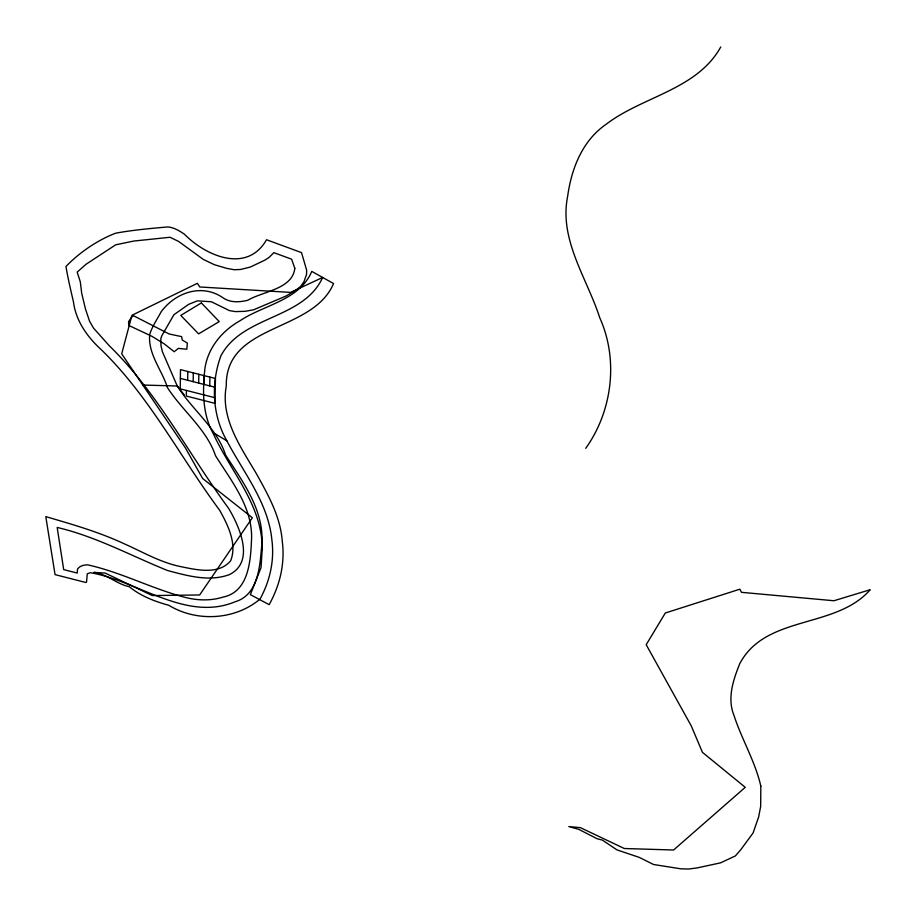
<?xml version="1.0" encoding="UTF-8"?>
<svg xmlns="http://www.w3.org/2000/svg" width="916" height="916" viewBox="0 0 916 916"><rect width="100%" height="100%" fill="white"/><g stroke="black" fill="none" stroke-linecap="round" stroke-linejoin="round"><path stroke-width="1.37" d="M186.406 390.434L186.326 396.055L214.813 403.326L215.478 378.514L180.475 369.617L180.257 388.865L214.962 397.716M187.654 380.255L187.78 371.472M193.161 381.663L193.31 372.881M198.68 383.071L198.852 374.289M204.199 384.468L204.394 375.697M209.718 385.876L209.936 377.106M585.736 448.325C612.323 411.055 618.712 359.713 599.728 317.715C587.007 278.098 558.84 239.855 567.668 196.219C571.481 168.498 582.381 140.583 606.266 124.187C642.608 96.363 697.007 89.745 720.755 46.968M142.816 385.052L177.326 385.991C192.028 409.807 216.76 427.703 225.508 454.909C242.797 481.873 264.277 510.223 261.85 544.127C259.904 564.611 259.125 594.747 235.023 601.801C185.914 622.262 137.286 580.378 90.203 572.718L87.26 573.863L86.528 582.141L85.726 582.462L55.052 574.618L45.8 516.624C72.112 524.318 98.562 531.887 123.5 543.463C142.003 551.615 159.762 562.149 179.731 566.409C195.738 569.672 218.374 575.397 230.649 560.798C237.324 543.967 227.912 524.96 219.645 510.258C180.074 456.912 149.583 396.662 101.527 349.946C87.489 337.202 75.845 321.024 73.452 301.822C70.738 290.132 67.864 278.075 65.963 266.487C79.497 252.427 97.565 240.095 115.691 233.179C132.946 230.031 150.487 228.473 167.914 226.928C174.051 227.523 179.444 230.786 184.414 234.21C206.043 256.228 247.137 273.735 266.522 239.74L301.524 252.633L306.642 270.163L306.562 274.388L303.986 281.693L300.723 286.296L296.475 289.845L285.838 296.12L253.549 309.814L244.973 311.337L235.275 311.6L229.412 310.604L211.378 301.753L197.306 300.86L188.696 304.33L173.903 314.715L161.857 335.703L160.838 338.485L160.987 345.687L162.372 351.63L177.246 385.991L184.425 395.162M180.383 378.411L215.237 387.285M215.226 433.829L226.847 440.814C243.622 472.702 268.148 502.552 271.846 539.604C274.605 560.306 270.014 580.87 260.018 599.098C234.92 620.212 196.596 622.227 168.807 605.293C154.529 601.343 140.858 596.156 129.259 586.687C116.63 584.099 106.897 573.977 93.867 572.363L105.18 573.084L152.274 595.549L199.631 594.976L252.358 517.758L202.631 478.484L185.376 447.878L121.691 353.862L131.95 315.287L197.398 283.307L199.734 286.971L290.578 292.399L322.672 277.468C303.356 319.695 242.477 315.127 220.916 355.797C210.806 383.289 212.226 415.154 226.847 440.814M760.83 786.111L760.658 806.458L758.62 817.049L753.101 832.942L740.769 849.727L735.319 855.968L720.56 862.849L697.065 867.933L688.523 869.032L680.828 868.815L653.543 864.498L639.299 857.399L616.983 849.899L602.373 840.098L596.957 838.678L578.82 829.358L568.813 826.576L580.4 827.652L624.3 848.514L673.592 850.002L745.258 787.325L702.423 752.322L691.305 725.964L646.192 644.704L665.314 612.999L739.876 589.194L741.479 592.331L833.926 600.747L870.2 589.721C835.873 629.2 765.501 614.476 739.681 663.837C733.212 679.993 727.041 698.244 733.934 715.293C741.697 739.258 755.173 761.379 760.83 786.111M128.583 321.642L128.744 325.432L151.838 336.252L164.285 343.889L174.212 351.721L178.322 348.389L186.807 349.236L187.356 343.076L182.261 340.019L181.597 336.63L169.105 333.962L133.576 315.768L131.583 317.176L128.583 321.642M294.803 268.319C292.593 289.227 262.354 291.425 247.835 300.253C239.374 302.326 230.076 302.944 222.634 297.551C201.566 283.25 175.311 292.616 161.147 311.795C157.197 319.192 152.331 326.21 149.743 334.26C147.613 353.702 161.972 370.041 167.514 387.697C182.524 411.021 206.535 429.031 215.535 455.767C231.977 481.862 253.743 508.769 251.442 541.574C250.457 562.584 248.121 592.091 222.817 597.152C211.138 600.862 198.074 600.553 186.211 597.656C152.571 589.102 121.588 572.317 87.604 564.84C83.814 564.886 79.887 565.779 77.539 569.031L77.207 573.061L63.708 569.615L57.17 527.456C96.054 536.501 131.08 555.852 167.8 570.599C187.757 575.843 209.306 582.072 229.538 574.561C255.14 561.588 239.671 527.135 228.76 508.552C188.788 454.325 157.953 393.182 109.267 345.733L93.466 328.031L89.539 321.161L85.486 309.035L81.696 293.28L80.31 281.842L77.173 272.109L86.001 264.289L115.702 244.812L133.713 241.057L170.021 237.267L178.609 241.435L203.215 259.354L214.321 264.69L226.653 268.331L234.301 269.762L240.61 269.464L250.308 267.06L265.136 260.007L269.212 257.316L273.861 252.656L291.62 259.194L294.803 268.319M262.171 549.76L261.026 567.668L250.354 594.633L269.144 604.663C279.964 585.278 285.151 563.363 282.265 541.219C280.399 516.681 268.411 495.407 256.766 474.351C241.206 447.706 220.241 418.841 226.275 385.991C225.325 323.142 312.654 332.966 333.55 283.536L311.772 271.399C299.555 300.54 263.247 304.959 239.694 320.955C222.016 330.859 208.024 347.817 204.955 368.186C202.482 390.388 202.23 413.998 213.451 434.047C230.809 471.889 262.926 505.701 262.171 549.76M201.36 302.933L180.773 315.413L198.623 333.859L219.256 321.596L201.36 302.933"/></g></svg>
